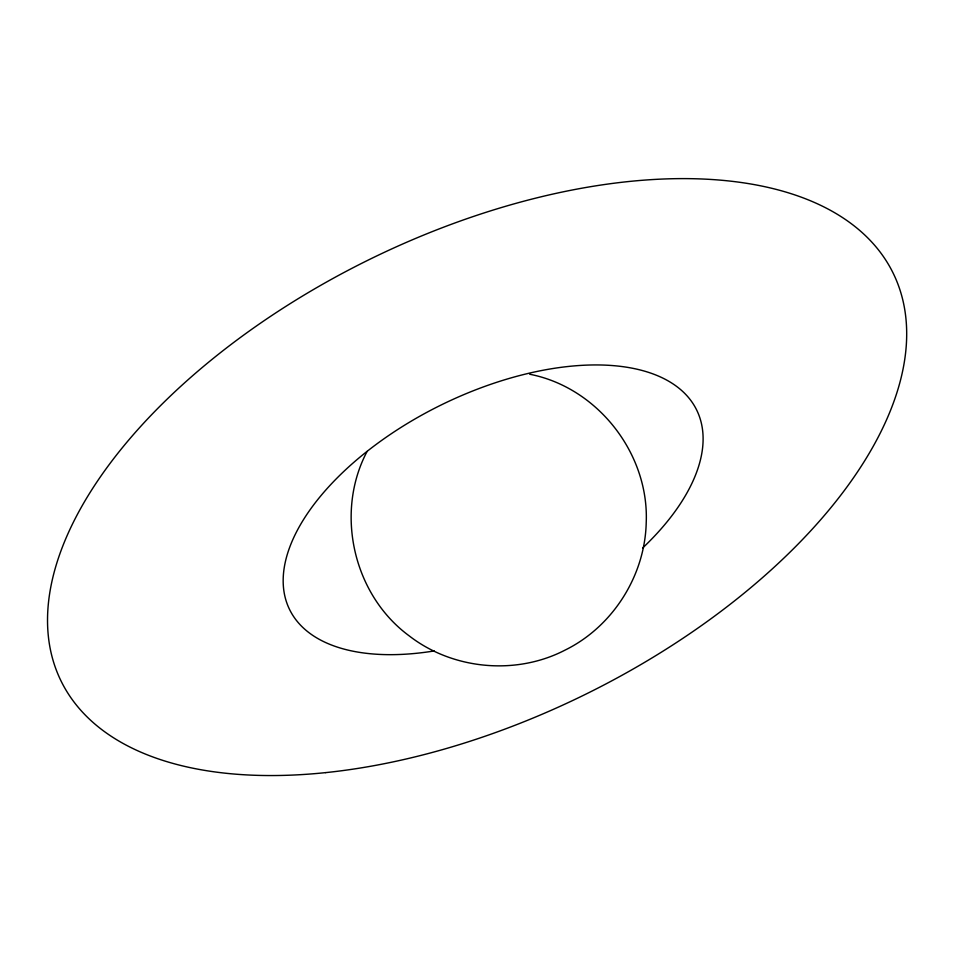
<?xml version="1.0" encoding="UTF-8"?>
<svg xmlns="http://www.w3.org/2000/svg" width="954" height="954" viewBox="0 0 954 954"><rect width="100%" height="100%" fill="white"/><g stroke="black" fill="none" stroke-linecap="round" stroke-linejoin="round"><path stroke-width="1.43" d="M367.099 451.433C334.651 512.644 353.207 594.652 409.051 635.758C452.745 669.684 515.804 675.563 564.935 650.175C612.671 626.754 644.964 575.834 646.216 522.697C649.245 453.687 597.621 387.431 529.697 374.242M434.249 650.938A226.682 117.008 -26.1 0 1 303.968 518.881A226.682 117.008 -26.1 0 1 614.042 365.692A226.682 117.008 -26.1 0 1 642.65 547.99M325.672 772.621A463.346 242.781 -26.1 0 0 900.97 293.164A463.346 242.781 -26.1 0 0 204.669 365.454A463.346 242.781 -26.1 0 0 325.672 772.621"/></g></svg>
